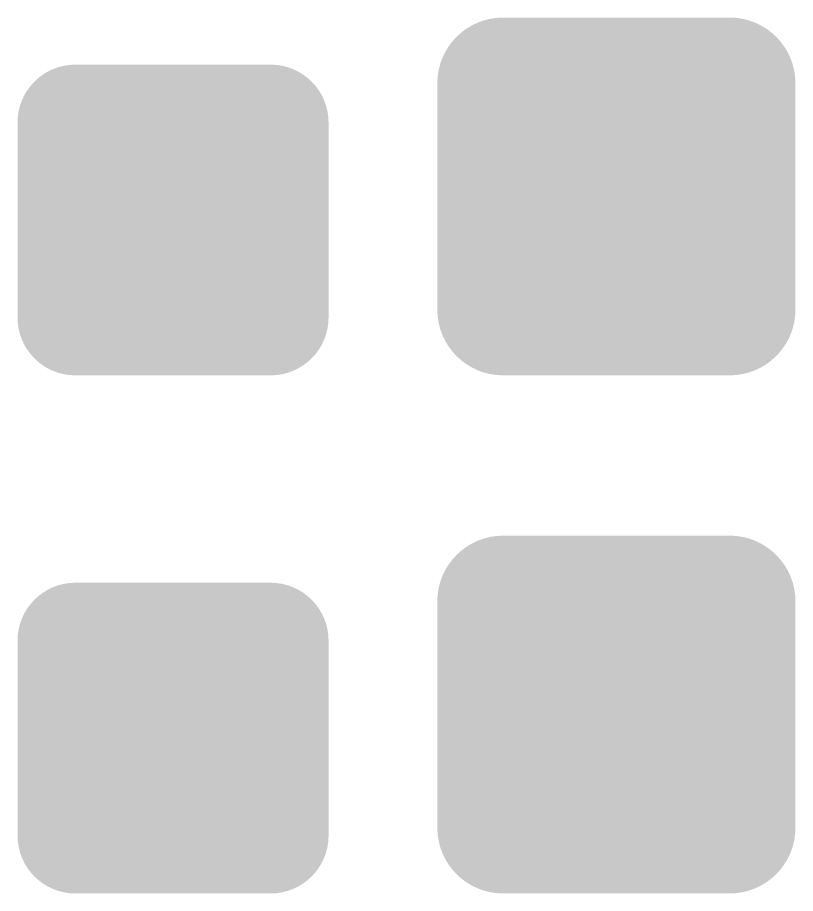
# Model space of a CAD drawing. Header units: millimetres. Extents: x 5277 to 6029, y 2052 to 2709.
# Drawn here: x 5508 to 5524.5, y 2601.63 to 2620.23 of the extents above; entities that cross this region are included whole.
import ezdxf

# ---------------------------------------------------------------- set-up
doc = ezdxf.new("R2010")
doc.units = ezdxf.units.MM
doc.layers.add('AuthorityService', color=7, linetype='CONTINUOUS', true_color=0x000000)

# ---------------------------------------------------------------- blocks, each defined once
blk = doc.blocks.new('602010803_сущ_мз')
at = {"layer": 'AuthorityService', "linetype": 'Continuous'}
h = blk.add_hatch(color=256, dxfattribs=at)
edge = h.paths.add_edge_path()
edge.add_spline(control_points=[(0, 0), (0, 0.675), (0.55, 1.225), (1.225, 1.225)], knot_values=[-1, -1, -1, -1, 0, 0, 0, 0], degree=3, periodic=0)
edge.add_line((1.225, 1.225), (5.372, 1.225))
edge.add_spline(control_points=[(5.372, 1.225), (6.047, 1.225), (6.598, 0.675), (6.598, 0)], knot_values=[-1, -1, -1, -1, 0, 0, 0, 0], degree=3, periodic=0)
edge.add_line((6.598, 0), (6.598, -4.147))
edge.add_spline(control_points=[(6.598, -4.147), (6.598, -4.822), (6.047, -5.372), (5.372, -5.372)], knot_values=[-1, -1, -1, -1, 0, 0, 0, 0], degree=3, periodic=0)
edge.add_line((5.372, -5.372), (1.225, -5.372))
edge.add_spline(control_points=[(1.225, -5.372), (0.55, -5.372), (0, -4.822), (0, -4.147)], knot_values=[-1, -1, -1, -1, 0, 0, 0, 0], degree=3, periodic=0)
edge.add_line((0, -4.147), (0, 0))
edge = h.paths.add_edge_path(flags=16)
edge.add_spline(control_points=[(0.313, -4.147), (0.313, -4.652), (0.72, -5.059), (1.225, -5.059)], knot_values=[-1, -1, -1, -1, 0, 0, 0, 0], degree=3, periodic=0)
edge.add_line((1.225, -5.059), (5.372, -5.059))
edge.add_spline(control_points=[(5.372, -5.059), (5.878, -5.059), (6.285, -4.652), (6.285, -4.147)], knot_values=[-1, -1, -1, -1, 0, 0, 0, 0], degree=3, periodic=0)
edge.add_line((6.285, -4.147), (6.285, 0))
edge.add_spline(control_points=[(6.285, 0), (6.285, 0.505), (5.878, 0.912), (5.372, 0.912)], knot_values=[-1, -1, -1, -1, 0, 0, 0, 0], degree=3, periodic=0)
edge.add_line((5.372, 0.912), (1.225, 0.912))
edge.add_spline(control_points=[(1.225, 0.912), (0.72, 0.912), (0.313, 0.505), (0.313, 0)], knot_values=[-1, -1, -1, -1, 0, 0, 0, 0], degree=3, periodic=0)
edge.add_line((0.313, 0), (0.313, -4.147))
at = {"layer": 'AuthorityService', "linetype": 'Continuous', "true_color": 0xffffff}
h = blk.add_hatch(color=7, dxfattribs=at)
edge = h.paths.add_edge_path()
edge.add_line((0.313, 0), (0.313, -4.147))
edge.add_spline(control_points=[(0.313, -4.147), (0.313, -4.652), (0.72, -5.059), (1.225, -5.059)], knot_values=[-1, -1, -1, -1, 0, 0, 0, 0], degree=3, periodic=0)
edge.add_line((1.225, -5.059), (5.372, -5.059))
edge.add_spline(control_points=[(5.372, -5.059), (5.878, -5.059), (6.285, -4.652), (6.285, -4.147)], knot_values=[-1, -1, -1, -1, 0, 0, 0, 0], degree=3, periodic=0)
edge.add_line((6.285, -4.147), (6.285, 0))
edge.add_spline(control_points=[(6.285, 0), (6.285, 0.505), (5.878, 0.912), (5.372, 0.912)], knot_values=[-1, -1, -1, -1, 0, 0, 0, 0], degree=3, periodic=0)
edge.add_line((5.372, 0.912), (1.225, 0.912))
edge.add_spline(control_points=[(1.225, 0.912), (0.72, 0.912), (0.313, 0.505), (0.313, 0)], knot_values=[-1, -1, -1, -1, 0, 0, 0, 0], degree=3, periodic=0)
at = {"layer": 'AuthorityService', "linetype": 'Continuous'}
h = blk.add_hatch(color=256, dxfattribs=at)
h.paths.add_polyline_path([(5.74, 0.329), (5.74, 0.321), (5.74, 0.299), (5.736, 0.239), (5.732, 0.201), (5.729, 0.163), (5.703, 0.017), (5.681, -0.091), (5.659, -0.198), (5.605, -0.406), (5.572, -0.507), (5.539, -0.607), (5.439, -0.827), (5.371, -0.948), (5.304, -1.068), (5.149, -1.276), (5.061, -1.363), (4.912, -1.509), (4.543, -1.743), (4.325, -1.83), (4.106, -1.918), (3.741, -2.023), (3.595, -2.042), (3.304, -2.071), (3.311, -2.009), (3.336, -1.845), (3.355, -1.743), (3.373, -1.641), (3.488, -1.3), (3.584, -1.061), (3.681, -0.822), (3.92, -0.437), (4.062, -0.291), (4.179, -0.171), (4.505, 0.028), (4.715, 0.106), (4.925, 0.185), (5.284, 0.277), (5.433, 0.292)])
h.paths.add_polyline_path([(3.304, -2.078), (3.326, -2.078), (3.386, -2.082), (3.424, -2.085), (3.462, -2.089), (3.614, -2.116), (3.727, -2.14), (3.84, -2.164), (4.055, -2.222), (4.157, -2.257), (4.259, -2.292), (4.489, -2.397), (4.616, -2.468), (4.744, -2.539), (4.966, -2.702), (5.061, -2.793), (5.2, -2.931), (5.424, -3.28), (5.51, -3.489), (5.596, -3.699), (5.696, -4.051), (5.71, -4.193), (5.74, -4.478), (5.674, -4.474), (5.506, -4.458), (5.404, -4.445), (5.302, -4.432), (4.974, -4.341), (4.748, -4.262), (4.522, -4.184), (4.179, -3.985), (4.062, -3.865), (3.92, -3.719), (3.683, -3.349), (3.588, -3.125), (3.493, -2.9), (3.373, -2.527), (3.347, -2.377)])
h.paths.add_polyline_path([(0.868, 0.329), (0.89, 0.329), (0.953, 0.323), (0.995, 0.318), (1.037, 0.312), (1.192, 0.287), (1.305, 0.267), (1.418, 0.247), (1.632, 0.195), (1.732, 0.164), (1.832, 0.133), (2.049, 0.042), (2.166, -0.018), (2.283, -0.078), (2.472, -0.215), (2.545, -0.291), (2.687, -0.437), (2.923, -0.806), (3.016, -1.028), (3.109, -1.25), (3.223, -1.622), (3.245, -1.772), (3.296, -2.071), (3.234, -2.067), (3.074, -2.051), (2.975, -2.038), (2.877, -2.025), (2.545, -1.923), (2.312, -1.834), (2.078, -1.745), (1.696, -1.509), (1.546, -1.363), (1.407, -1.225), (1.183, -0.877), (1.097, -0.667), (1.012, -0.457), (0.911, -0.105), (0.897, 0.037), (0.868, 0.321)])
h.paths.add_polyline_path([(3.296, -2.078), (3.289, -2.14), (3.264, -2.306), (3.245, -2.41), (3.227, -2.514), (3.114, -2.857), (3.019, -3.096), (2.924, -3.334), (2.687, -3.719), (2.545, -3.865), (2.428, -3.985), (2.102, -4.182), (1.892, -4.259), (1.683, -4.335), (1.324, -4.43), (1.174, -4.448), (0.868, -4.478), (0.868, -4.456), (0.871, -4.396), (0.875, -4.357), (0.879, -4.319), (0.904, -4.173), (0.926, -4.066), (0.948, -3.958), (1.003, -3.75), (1.035, -3.65), (1.068, -3.55), (1.169, -3.329), (1.236, -3.209), (1.304, -3.088), (1.458, -2.88), (1.546, -2.793), (1.696, -2.647), (2.064, -2.412), (2.283, -2.323), (2.501, -2.233), (2.866, -2.129), (3.012, -2.115)])
blk = doc.blocks.new('602010803_сущ_рз')
at = {"layer": 'AuthorityService', "linetype": 'Continuous'}
h = blk.add_hatch(color=256, dxfattribs=at)
edge = h.paths.add_edge_path()
edge.add_spline(control_points=[(-0.095, -0.169), (-0.095, 0.599), (0.531, 1.225), (1.3, 1.225)], knot_values=[-1, -1, -1, -1, 0, 0, 0, 0], degree=3, periodic=0)
edge.add_line((1.3, 1.225), (6.108, 1.225))
edge.add_spline(control_points=[(6.108, 1.225), (6.877, 1.225), (7.503, 0.599), (7.503, -0.169)], knot_values=[-1, -1, -1, -1, 0, 0, 0, 0], degree=3, periodic=0)
edge.add_line((7.503, -0.169), (7.503, -4.978))
edge.add_spline(control_points=[(7.503, -4.978), (7.503, -5.747), (6.877, -6.372), (6.108, -6.372)], knot_values=[-1, -1, -1, -1, 0, 0, 0, 0], degree=3, periodic=0)
edge.add_line((6.108, -6.372), (1.3, -6.372))
edge.add_spline(control_points=[(1.3, -6.372), (0.531, -6.372), (-0.095, -5.747), (-0.095, -4.978)], knot_values=[-1, -1, -1, -1, 0, 0, 0, 0], degree=3, periodic=0)
edge.add_line((-0.095, -4.978), (-0.095, -0.169))
edge = h.paths.add_edge_path(flags=16)
edge.add_spline(control_points=[(0.218, -4.978), (0.218, -5.577), (0.701, -6.059), (1.3, -6.059)], knot_values=[-1, -1, -1, -1, 0, 0, 0, 0], degree=3, periodic=0)
edge.add_line((1.3, -6.059), (6.108, -6.059))
edge.add_spline(control_points=[(6.108, -6.059), (6.707, -6.059), (7.19, -5.577), (7.19, -4.978)], knot_values=[-1, -1, -1, -1, 0, 0, 0, 0], degree=3, periodic=0)
edge.add_line((7.19, -4.978), (7.19, -0.169))
edge.add_spline(control_points=[(7.19, -0.169), (7.19, 0.43), (6.707, 0.912), (6.108, 0.912)], knot_values=[-1, -1, -1, -1, 0, 0, 0, 0], degree=3, periodic=0)
edge.add_line((6.108, 0.912), (1.3, 0.912))
edge.add_spline(control_points=[(1.3, 0.912), (0.701, 0.912), (0.218, 0.43), (0.218, -0.169)], knot_values=[-1, -1, -1, -1, 0, 0, 0, 0], degree=3, periodic=0)
edge.add_line((0.218, -0.169), (0.218, -4.978))
at = {"layer": 'AuthorityService', "linetype": 'Continuous', "true_color": 0xffffff}
h = blk.add_hatch(color=7, dxfattribs=at)
edge = h.paths.add_edge_path()
edge.add_spline(control_points=[(0.218, -4.978), (0.218, -5.577), (0.701, -6.059), (1.3, -6.059)], knot_values=[-1, -1, -1, -1, 0, 0, 0, 0], degree=3, periodic=0)
edge.add_line((1.3, -6.059), (6.108, -6.059))
edge.add_spline(control_points=[(6.108, -6.059), (6.707, -6.059), (7.19, -5.577), (7.19, -4.978)], knot_values=[-1, -1, -1, -1, 0, 0, 0, 0], degree=3, periodic=0)
edge.add_line((7.19, -4.978), (7.19, -0.169))
edge.add_spline(control_points=[(7.19, -0.169), (7.19, 0.43), (6.707, 0.912), (6.108, 0.912)], knot_values=[-1, -1, -1, -1, 0, 0, 0, 0], degree=3, periodic=0)
edge.add_line((6.108, 0.912), (1.3, 0.912))
edge.add_spline(control_points=[(1.3, 0.912), (0.701, 0.912), (0.218, 0.43), (0.218, -0.169)], knot_values=[-1, -1, -1, -1, 0, 0, 0, 0], degree=3, periodic=0)
edge.add_line((0.218, -0.169), (0.218, -4.978))
at = {"layer": 'AuthorityService', "linetype": 'Continuous'}
h = blk.add_hatch(color=256, dxfattribs=at)
edge = h.paths.add_edge_path()
edge.add_line((0.426, -0.513), (0.426, -4.634))
edge.add_spline(control_points=[(0.426, -4.634), (0.426, -5.305), (0.973, -5.852), (1.644, -5.852)], knot_values=[0, 0, 0, 0, 1, 1, 1, 1], degree=3, periodic=0)
edge.add_line((1.644, -5.852), (5.765, -5.852))
edge.add_spline(control_points=[(5.765, -5.852), (6.435, -5.852), (6.983, -5.305), (6.983, -4.634)], knot_values=[0, 0, 0, 0, 1, 1, 1, 1], degree=3, periodic=0)
edge.add_line((6.983, -4.634), (6.983, -0.513))
edge.add_spline(control_points=[(6.983, -0.513), (6.983, 0.158), (6.435, 0.705), (5.765, 0.705)], knot_values=[0, 0, 0, 0, 1, 1, 1, 1], degree=3, periodic=0)
edge.add_line((5.765, 0.705), (1.644, 0.705))
edge.add_spline(control_points=[(1.644, 0.705), (0.973, 0.705), (0.426, 0.158), (0.426, -0.513)], knot_values=[0, 0, 0, 0, 1, 1, 1, 1], degree=3, periodic=0)
edge = h.paths.add_edge_path(flags=16)
edge.add_spline(control_points=[(0.737, -4.634), (0.737, -5.136), (1.142, -5.541), (1.644, -5.541)], knot_values=[-1, -1, -1, -1, 0, 0, 0, 0], degree=3, periodic=0)
edge.add_line((1.644, -5.541), (5.765, -5.541))
edge.add_spline(control_points=[(5.765, -5.541), (6.267, -5.541), (6.671, -5.136), (6.671, -4.634)], knot_values=[-1, -1, -1, -1, 0, 0, 0, 0], degree=3, periodic=0)
edge.add_line((6.671, -4.634), (6.671, -0.513))
edge.add_spline(control_points=[(6.671, -0.513), (6.671, -0.011), (6.267, 0.394), (5.765, 0.394)], knot_values=[-1, -1, -1, -1, 0, 0, 0, 0], degree=3, periodic=0)
edge.add_line((5.765, 0.394), (1.644, 0.394))
edge.add_spline(control_points=[(1.644, 0.394), (1.142, 0.394), (0.737, -0.011), (0.737, -0.513)], knot_values=[-1, -1, -1, -1, 0, 0, 0, 0], degree=3, periodic=0)
edge.add_line((0.737, -0.513), (0.737, -4.634))
h = blk.add_hatch(color=256, dxfattribs=at)
h.paths.add_polyline_path([(6.126, -0.184), (6.126, -0.192), (6.126, -0.214), (6.123, -0.274), (6.119, -0.312), (6.115, -0.35), (6.09, -0.496), (6.068, -0.604), (6.046, -0.711), (5.991, -0.919), (5.958, -1.019), (5.926, -1.12), (5.825, -1.34), (5.758, -1.461), (5.69, -1.581), (5.535, -1.789), (5.448, -1.876), (5.298, -2.022), (4.93, -2.256), (4.711, -2.343), (4.493, -2.431), (4.128, -2.536), (3.982, -2.555), (3.69, -2.584), (3.698, -2.522), (3.723, -2.358), (3.741, -2.256), (3.76, -2.154), (3.874, -1.813), (3.971, -1.574), (4.068, -1.335), (4.307, -0.95), (4.449, -0.804), (4.565, -0.684), (4.892, -0.485), (5.101, -0.407), (5.311, -0.328), (5.67, -0.235), (5.82, -0.221)])
h.paths.add_polyline_path([(3.69, -2.591), (3.712, -2.591), (3.772, -2.595), (3.811, -2.598), (3.849, -2.602), (4, -2.629), (4.113, -2.653), (4.226, -2.677), (4.441, -2.735), (4.544, -2.77), (4.646, -2.804), (4.875, -2.91), (5.003, -2.981), (5.131, -3.052), (5.353, -3.215), (5.448, -3.306), (5.586, -3.444), (5.811, -3.793), (5.896, -4.002), (5.982, -4.212), (6.082, -4.564), (6.097, -4.706), (6.126, -4.991), (6.061, -4.987), (5.893, -4.971), (5.791, -4.958), (5.689, -4.945), (5.36, -4.854), (5.134, -4.775), (4.908, -4.697), (4.565, -4.498), (4.449, -4.378), (4.307, -4.232), (4.07, -3.862), (3.975, -3.638), (3.88, -3.413), (3.76, -3.04), (3.734, -2.89)])
h.paths.add_polyline_path([(1.254, -0.184), (1.276, -0.184), (1.34, -0.19), (1.382, -0.195), (1.424, -0.201), (1.579, -0.226), (1.692, -0.246), (1.805, -0.266), (2.018, -0.318), (2.119, -0.349), (2.219, -0.38), (2.436, -0.471), (2.553, -0.531), (2.669, -0.591), (2.859, -0.728), (2.932, -0.804), (3.074, -0.95), (3.309, -1.319), (3.402, -1.541), (3.495, -1.763), (3.61, -2.135), (3.632, -2.285), (3.683, -2.584), (3.621, -2.58), (3.461, -2.564), (3.362, -2.551), (3.264, -2.538), (2.932, -2.436), (2.698, -2.347), (2.465, -2.257), (2.082, -2.022), (1.933, -1.876), (1.794, -1.738), (1.57, -1.39), (1.484, -1.18), (1.398, -0.97), (1.298, -0.618), (1.284, -0.476), (1.254, -0.192)])
h.paths.add_polyline_path([(3.683, -2.591), (3.676, -2.653), (3.65, -2.819), (3.632, -2.923), (3.614, -3.027), (3.501, -3.37), (3.406, -3.609), (3.311, -3.847), (3.074, -4.232), (2.932, -4.378), (2.815, -4.498), (2.489, -4.695), (2.279, -4.772), (2.069, -4.848), (1.71, -4.943), (1.561, -4.961), (1.254, -4.991), (1.254, -4.969), (1.258, -4.909), (1.262, -4.87), (1.265, -4.832), (1.291, -4.686), (1.313, -4.579), (1.335, -4.471), (1.389, -4.263), (1.422, -4.163), (1.455, -4.063), (1.555, -3.842), (1.623, -3.722), (1.69, -3.601), (1.845, -3.393), (1.933, -3.306), (2.082, -3.16), (2.45, -2.925), (2.669, -2.835), (2.888, -2.746), (3.253, -2.642), (3.399, -2.628)])
blk = doc.blocks.new('602010803_план_мз')
at = {"layer": 'AuthorityService', "linetype": 'Continuous'}
h = blk.add_hatch(color=256, dxfattribs=at)
edge = h.paths.add_edge_path()
edge.add_spline(control_points=[(0, 0), (0, 0.675), (0.55, 1.225), (1.225, 1.225)], knot_values=[-1, -1, -1, -1, 0, 0, 0, 0], degree=3, periodic=0)
edge.add_line((1.225, 1.225), (5.372, 1.225))
edge.add_spline(control_points=[(5.372, 1.225), (6.047, 1.225), (6.598, 0.675), (6.598, 0)], knot_values=[-1, -1, -1, -1, 0, 0, 0, 0], degree=3, periodic=0)
edge.add_line((6.598, 0), (6.598, -4.147))
edge.add_spline(control_points=[(6.598, -4.147), (6.598, -4.822), (6.047, -5.372), (5.372, -5.372)], knot_values=[-1, -1, -1, -1, 0, 0, 0, 0], degree=3, periodic=0)
edge.add_line((5.372, -5.372), (1.225, -5.372))
edge.add_spline(control_points=[(1.225, -5.372), (0.55, -5.372), (0, -4.822), (0, -4.147)], knot_values=[-1, -1, -1, -1, 0, 0, 0, 0], degree=3, periodic=0)
edge.add_line((0, -4.147), (0, 0))
edge = h.paths.add_edge_path(flags=16)
edge.add_spline(control_points=[(0.313, -4.147), (0.313, -4.652), (0.72, -5.059), (1.225, -5.059)], knot_values=[-1, -1, -1, -1, 0, 0, 0, 0], degree=3, periodic=0)
edge.add_line((1.225, -5.059), (5.372, -5.059))
edge.add_spline(control_points=[(5.372, -5.059), (5.878, -5.059), (6.285, -4.652), (6.285, -4.147)], knot_values=[-1, -1, -1, -1, 0, 0, 0, 0], degree=3, periodic=0)
edge.add_line((6.285, -4.147), (6.285, 0))
edge.add_spline(control_points=[(6.285, 0), (6.285, 0.505), (5.878, 0.912), (5.372, 0.912)], knot_values=[-1, -1, -1, -1, 0, 0, 0, 0], degree=3, periodic=0)
edge.add_line((5.372, 0.912), (1.225, 0.912))
edge.add_spline(control_points=[(1.225, 0.912), (0.72, 0.912), (0.313, 0.505), (0.313, 0)], knot_values=[-1, -1, -1, -1, 0, 0, 0, 0], degree=3, periodic=0)
edge.add_line((0.313, 0), (0.313, -4.147))
at = {"layer": 'AuthorityService', "linetype": 'Continuous', "true_color": 0xff0000}
h = blk.add_hatch(color=1, dxfattribs=at)
edge = h.paths.add_edge_path()
edge.add_line((0.313, 0), (0.313, -4.147))
edge.add_spline(control_points=[(0.313, -4.147), (0.313, -4.652), (0.72, -5.059), (1.225, -5.059)], knot_values=[-1, -1, -1, -1, 0, 0, 0, 0], degree=3, periodic=0)
edge.add_line((1.225, -5.059), (5.372, -5.059))
edge.add_spline(control_points=[(5.372, -5.059), (5.878, -5.059), (6.285, -4.652), (6.285, -4.147)], knot_values=[-1, -1, -1, -1, 0, 0, 0, 0], degree=3, periodic=0)
edge.add_line((6.285, -4.147), (6.285, 0))
edge.add_spline(control_points=[(6.285, 0), (6.285, 0.505), (5.878, 0.912), (5.372, 0.912)], knot_values=[-1, -1, -1, -1, 0, 0, 0, 0], degree=3, periodic=0)
edge.add_line((5.372, 0.912), (1.225, 0.912))
edge.add_spline(control_points=[(1.225, 0.912), (0.72, 0.912), (0.313, 0.505), (0.313, 0)], knot_values=[-1, -1, -1, -1, 0, 0, 0, 0], degree=3, periodic=0)
at = {"layer": 'AuthorityService', "linetype": 'Continuous'}
h = blk.add_hatch(color=256, dxfattribs=at)
h.paths.add_polyline_path([(5.74, 0.329), (5.74, 0.321), (5.74, 0.299), (5.736, 0.239), (5.732, 0.201), (5.729, 0.163), (5.703, 0.017), (5.681, -0.091), (5.659, -0.198), (5.605, -0.406), (5.572, -0.507), (5.539, -0.607), (5.439, -0.827), (5.371, -0.948), (5.304, -1.068), (5.149, -1.276), (5.061, -1.363), (4.912, -1.509), (4.543, -1.743), (4.325, -1.83), (4.106, -1.918), (3.741, -2.023), (3.595, -2.042), (3.304, -2.071), (3.311, -2.009), (3.336, -1.845), (3.355, -1.743), (3.373, -1.641), (3.488, -1.3), (3.584, -1.061), (3.681, -0.822), (3.92, -0.437), (4.062, -0.291), (4.179, -0.171), (4.505, 0.028), (4.715, 0.106), (4.925, 0.185), (5.284, 0.277), (5.433, 0.292)])
h.paths.add_polyline_path([(3.304, -2.078), (3.326, -2.078), (3.386, -2.082), (3.424, -2.085), (3.462, -2.089), (3.614, -2.116), (3.727, -2.14), (3.84, -2.164), (4.055, -2.222), (4.157, -2.257), (4.259, -2.292), (4.489, -2.397), (4.616, -2.468), (4.744, -2.539), (4.966, -2.702), (5.061, -2.793), (5.2, -2.931), (5.424, -3.28), (5.51, -3.489), (5.596, -3.699), (5.696, -4.051), (5.71, -4.193), (5.74, -4.478), (5.674, -4.474), (5.506, -4.458), (5.404, -4.445), (5.302, -4.432), (4.974, -4.341), (4.748, -4.262), (4.522, -4.184), (4.179, -3.985), (4.062, -3.865), (3.92, -3.719), (3.683, -3.349), (3.588, -3.125), (3.493, -2.9), (3.373, -2.527), (3.347, -2.377)])
h.paths.add_polyline_path([(0.868, 0.329), (0.89, 0.329), (0.953, 0.323), (0.995, 0.318), (1.037, 0.312), (1.192, 0.287), (1.305, 0.267), (1.418, 0.247), (1.632, 0.195), (1.732, 0.164), (1.832, 0.133), (2.049, 0.042), (2.166, -0.018), (2.283, -0.078), (2.472, -0.215), (2.545, -0.291), (2.687, -0.437), (2.923, -0.806), (3.016, -1.028), (3.109, -1.25), (3.223, -1.622), (3.245, -1.772), (3.296, -2.071), (3.234, -2.067), (3.074, -2.051), (2.975, -2.038), (2.877, -2.025), (2.545, -1.923), (2.312, -1.834), (2.078, -1.745), (1.696, -1.509), (1.546, -1.363), (1.407, -1.225), (1.183, -0.877), (1.097, -0.667), (1.012, -0.457), (0.911, -0.105), (0.897, 0.037), (0.868, 0.321)])
h.paths.add_polyline_path([(3.296, -2.078), (3.289, -2.14), (3.264, -2.306), (3.245, -2.41), (3.227, -2.514), (3.114, -2.857), (3.019, -3.096), (2.924, -3.334), (2.687, -3.719), (2.545, -3.865), (2.428, -3.985), (2.102, -4.182), (1.892, -4.259), (1.683, -4.335), (1.324, -4.43), (1.174, -4.448), (0.868, -4.478), (0.868, -4.456), (0.871, -4.396), (0.875, -4.357), (0.879, -4.319), (0.904, -4.173), (0.926, -4.066), (0.948, -3.958), (1.003, -3.75), (1.035, -3.65), (1.068, -3.55), (1.169, -3.329), (1.236, -3.209), (1.304, -3.088), (1.458, -2.88), (1.546, -2.793), (1.696, -2.647), (2.064, -2.412), (2.283, -2.323), (2.501, -2.233), (2.866, -2.129), (3.012, -2.115)])
blk = doc.blocks.new('602010803_план_рз')
at = {"layer": 'AuthorityService', "linetype": 'Continuous'}
h = blk.add_hatch(color=256, dxfattribs=at)
edge = h.paths.add_edge_path()
edge.add_spline(control_points=[(-0.095, -0.169), (-0.095, 0.599), (0.531, 1.225), (1.3, 1.225)], knot_values=[-1, -1, -1, -1, 0, 0, 0, 0], degree=3, periodic=0)
edge.add_line((1.3, 1.225), (6.108, 1.225))
edge.add_spline(control_points=[(6.108, 1.225), (6.877, 1.225), (7.503, 0.599), (7.503, -0.169)], knot_values=[-1, -1, -1, -1, 0, 0, 0, 0], degree=3, periodic=0)
edge.add_line((7.503, -0.169), (7.503, -4.978))
edge.add_spline(control_points=[(7.503, -4.978), (7.503, -5.747), (6.877, -6.372), (6.108, -6.372)], knot_values=[-1, -1, -1, -1, 0, 0, 0, 0], degree=3, periodic=0)
edge.add_line((6.108, -6.372), (1.3, -6.372))
edge.add_spline(control_points=[(1.3, -6.372), (0.531, -6.372), (-0.095, -5.747), (-0.095, -4.978)], knot_values=[-1, -1, -1, -1, 0, 0, 0, 0], degree=3, periodic=0)
edge.add_line((-0.095, -4.978), (-0.095, -0.169))
edge = h.paths.add_edge_path(flags=16)
edge.add_spline(control_points=[(0.218, -4.978), (0.218, -5.577), (0.701, -6.059), (1.3, -6.059)], knot_values=[-1, -1, -1, -1, 0, 0, 0, 0], degree=3, periodic=0)
edge.add_line((1.3, -6.059), (6.108, -6.059))
edge.add_spline(control_points=[(6.108, -6.059), (6.707, -6.059), (7.19, -5.577), (7.19, -4.978)], knot_values=[-1, -1, -1, -1, 0, 0, 0, 0], degree=3, periodic=0)
edge.add_line((7.19, -4.978), (7.19, -0.169))
edge.add_spline(control_points=[(7.19, -0.169), (7.19, 0.43), (6.707, 0.912), (6.108, 0.912)], knot_values=[-1, -1, -1, -1, 0, 0, 0, 0], degree=3, periodic=0)
edge.add_line((6.108, 0.912), (1.3, 0.912))
edge.add_spline(control_points=[(1.3, 0.912), (0.701, 0.912), (0.218, 0.43), (0.218, -0.169)], knot_values=[-1, -1, -1, -1, 0, 0, 0, 0], degree=3, periodic=0)
edge.add_line((0.218, -0.169), (0.218, -4.978))
at = {"layer": 'AuthorityService', "linetype": 'Continuous', "true_color": 0xff0000}
h = blk.add_hatch(color=1, dxfattribs=at)
edge = h.paths.add_edge_path()
edge.add_spline(control_points=[(0.218, -4.978), (0.218, -5.577), (0.701, -6.059), (1.3, -6.059)], knot_values=[-1, -1, -1, -1, 0, 0, 0, 0], degree=3, periodic=0)
edge.add_line((1.3, -6.059), (6.108, -6.059))
edge.add_spline(control_points=[(6.108, -6.059), (6.707, -6.059), (7.19, -5.577), (7.19, -4.978)], knot_values=[-1, -1, -1, -1, 0, 0, 0, 0], degree=3, periodic=0)
edge.add_line((7.19, -4.978), (7.19, -0.169))
edge.add_spline(control_points=[(7.19, -0.169), (7.19, 0.43), (6.707, 0.912), (6.108, 0.912)], knot_values=[-1, -1, -1, -1, 0, 0, 0, 0], degree=3, periodic=0)
edge.add_line((6.108, 0.912), (1.3, 0.912))
edge.add_spline(control_points=[(1.3, 0.912), (0.701, 0.912), (0.218, 0.43), (0.218, -0.169)], knot_values=[-1, -1, -1, -1, 0, 0, 0, 0], degree=3, periodic=0)
edge.add_line((0.218, -0.169), (0.218, -4.978))
at = {"layer": 'AuthorityService', "linetype": 'Continuous'}
h = blk.add_hatch(color=256, dxfattribs=at)
edge = h.paths.add_edge_path()
edge.add_line((0.426, -0.513), (0.426, -4.634))
edge.add_spline(control_points=[(0.426, -4.634), (0.426, -5.305), (0.973, -5.852), (1.644, -5.852)], knot_values=[0, 0, 0, 0, 1, 1, 1, 1], degree=3, periodic=0)
edge.add_line((1.644, -5.852), (5.765, -5.852))
edge.add_spline(control_points=[(5.765, -5.852), (6.435, -5.852), (6.983, -5.305), (6.983, -4.634)], knot_values=[0, 0, 0, 0, 1, 1, 1, 1], degree=3, periodic=0)
edge.add_line((6.983, -4.634), (6.983, -0.513))
edge.add_spline(control_points=[(6.983, -0.513), (6.983, 0.158), (6.435, 0.705), (5.765, 0.705)], knot_values=[0, 0, 0, 0, 1, 1, 1, 1], degree=3, periodic=0)
edge.add_line((5.765, 0.705), (1.644, 0.705))
edge.add_spline(control_points=[(1.644, 0.705), (0.973, 0.705), (0.426, 0.158), (0.426, -0.513)], knot_values=[0, 0, 0, 0, 1, 1, 1, 1], degree=3, periodic=0)
edge = h.paths.add_edge_path(flags=16)
edge.add_spline(control_points=[(0.737, -4.634), (0.737, -5.136), (1.142, -5.541), (1.644, -5.541)], knot_values=[-1, -1, -1, -1, 0, 0, 0, 0], degree=3, periodic=0)
edge.add_line((1.644, -5.541), (5.765, -5.541))
edge.add_spline(control_points=[(5.765, -5.541), (6.267, -5.541), (6.671, -5.136), (6.671, -4.634)], knot_values=[-1, -1, -1, -1, 0, 0, 0, 0], degree=3, periodic=0)
edge.add_line((6.671, -4.634), (6.671, -0.513))
edge.add_spline(control_points=[(6.671, -0.513), (6.671, -0.011), (6.267, 0.394), (5.765, 0.394)], knot_values=[-1, -1, -1, -1, 0, 0, 0, 0], degree=3, periodic=0)
edge.add_line((5.765, 0.394), (1.644, 0.394))
edge.add_spline(control_points=[(1.644, 0.394), (1.142, 0.394), (0.737, -0.011), (0.737, -0.513)], knot_values=[-1, -1, -1, -1, 0, 0, 0, 0], degree=3, periodic=0)
edge.add_line((0.737, -0.513), (0.737, -4.634))
h = blk.add_hatch(color=256, dxfattribs=at)
h.paths.add_polyline_path([(6.126, -0.184), (6.126, -0.192), (6.126, -0.214), (6.123, -0.274), (6.119, -0.312), (6.115, -0.35), (6.09, -0.496), (6.068, -0.604), (6.046, -0.711), (5.991, -0.919), (5.958, -1.019), (5.926, -1.12), (5.825, -1.34), (5.758, -1.461), (5.69, -1.581), (5.535, -1.789), (5.448, -1.876), (5.298, -2.022), (4.93, -2.256), (4.711, -2.343), (4.493, -2.431), (4.128, -2.536), (3.982, -2.555), (3.69, -2.584), (3.698, -2.522), (3.723, -2.358), (3.741, -2.256), (3.76, -2.154), (3.874, -1.813), (3.971, -1.574), (4.068, -1.335), (4.307, -0.95), (4.449, -0.804), (4.565, -0.684), (4.892, -0.485), (5.101, -0.407), (5.311, -0.328), (5.67, -0.235), (5.82, -0.221)])
h.paths.add_polyline_path([(3.69, -2.591), (3.712, -2.591), (3.772, -2.595), (3.811, -2.598), (3.849, -2.602), (4, -2.629), (4.113, -2.653), (4.226, -2.677), (4.441, -2.735), (4.544, -2.77), (4.646, -2.804), (4.875, -2.91), (5.003, -2.981), (5.131, -3.052), (5.353, -3.215), (5.448, -3.306), (5.586, -3.444), (5.811, -3.793), (5.896, -4.002), (5.982, -4.212), (6.082, -4.564), (6.097, -4.706), (6.126, -4.991), (6.061, -4.987), (5.893, -4.971), (5.791, -4.958), (5.689, -4.945), (5.36, -4.854), (5.134, -4.775), (4.908, -4.697), (4.565, -4.498), (4.449, -4.378), (4.307, -4.232), (4.07, -3.862), (3.975, -3.638), (3.88, -3.413), (3.76, -3.04), (3.734, -2.89)])
h.paths.add_polyline_path([(1.254, -0.184), (1.276, -0.184), (1.34, -0.19), (1.382, -0.195), (1.424, -0.201), (1.579, -0.226), (1.692, -0.246), (1.805, -0.266), (2.018, -0.318), (2.119, -0.349), (2.219, -0.38), (2.436, -0.471), (2.553, -0.531), (2.669, -0.591), (2.859, -0.728), (2.932, -0.804), (3.074, -0.95), (3.309, -1.319), (3.402, -1.541), (3.495, -1.763), (3.61, -2.135), (3.632, -2.285), (3.683, -2.584), (3.621, -2.58), (3.461, -2.564), (3.362, -2.551), (3.264, -2.538), (2.932, -2.436), (2.698, -2.347), (2.465, -2.257), (2.082, -2.022), (1.933, -1.876), (1.794, -1.738), (1.57, -1.39), (1.484, -1.18), (1.398, -0.97), (1.298, -0.618), (1.284, -0.476), (1.254, -0.192)])
h.paths.add_polyline_path([(3.683, -2.591), (3.676, -2.653), (3.65, -2.819), (3.632, -2.923), (3.614, -3.027), (3.501, -3.37), (3.406, -3.609), (3.311, -3.847), (3.074, -4.232), (2.932, -4.378), (2.815, -4.498), (2.489, -4.695), (2.279, -4.772), (2.069, -4.848), (1.71, -4.943), (1.561, -4.961), (1.254, -4.991), (1.254, -4.969), (1.258, -4.909), (1.262, -4.87), (1.265, -4.832), (1.291, -4.686), (1.313, -4.579), (1.335, -4.471), (1.389, -4.263), (1.422, -4.163), (1.455, -4.063), (1.555, -3.842), (1.623, -3.722), (1.69, -3.601), (1.845, -3.393), (1.933, -3.306), (2.082, -3.16), (2.45, -2.925), (2.669, -2.835), (2.888, -2.746), (3.253, -2.642), (3.399, -2.628)])

msp = doc.modelspace()

# ---------------------------------------------------------------- block references
at = {"layer": 'AuthorityService', "linetype": 'Continuous'}
for name, p in [('602010803_сущ_рз', (5517, 2619)), ('602010803_сущ_мз', (5508, 2618)), ('602010803_план_рз', (5517, 2608)), ('602010803_план_мз', (5508, 2607))]:
    msp.add_blockref(name, p, dxfattribs=at)

doc.saveas('drawing.dxf')
